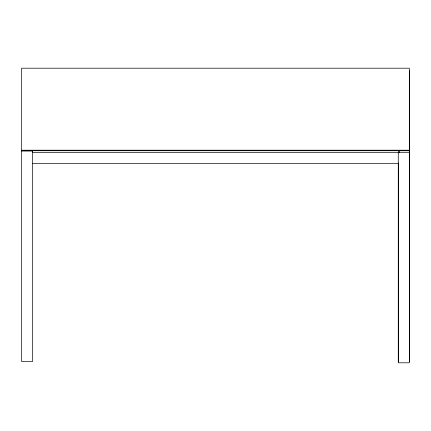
<?xml version="1.0" encoding="UTF-8"?>
<svg xmlns="http://www.w3.org/2000/svg" width="431" height="431" viewBox="0 0 431 431"><rect width="100%" height="100%" fill="white"/><g stroke="black" fill="none" stroke-linecap="round" stroke-linejoin="round"><path stroke-width="0.65" d="M21.55 150.203L409.315 150.203M21.55 150.742L409.315 150.742M21.55 150.99L32.627 150.99M32.557 152.385L398.68 152.385M32.557 163.468L398.68 163.468M409.45 70.759L409.45 361.49M409.315 159.906L409.315 68.2L21.55 68.2L21.55 361.49L32.627 361.49L32.627 150.845M399.348 150.554L399.348 152.558M398.373 150.845L398.373 152.865M398.373 162.961L398.373 361.49M409.348 152.299L398.266 152.299L398.266 362.8L409.348 362.8L409.348 152.299"/></g></svg>
